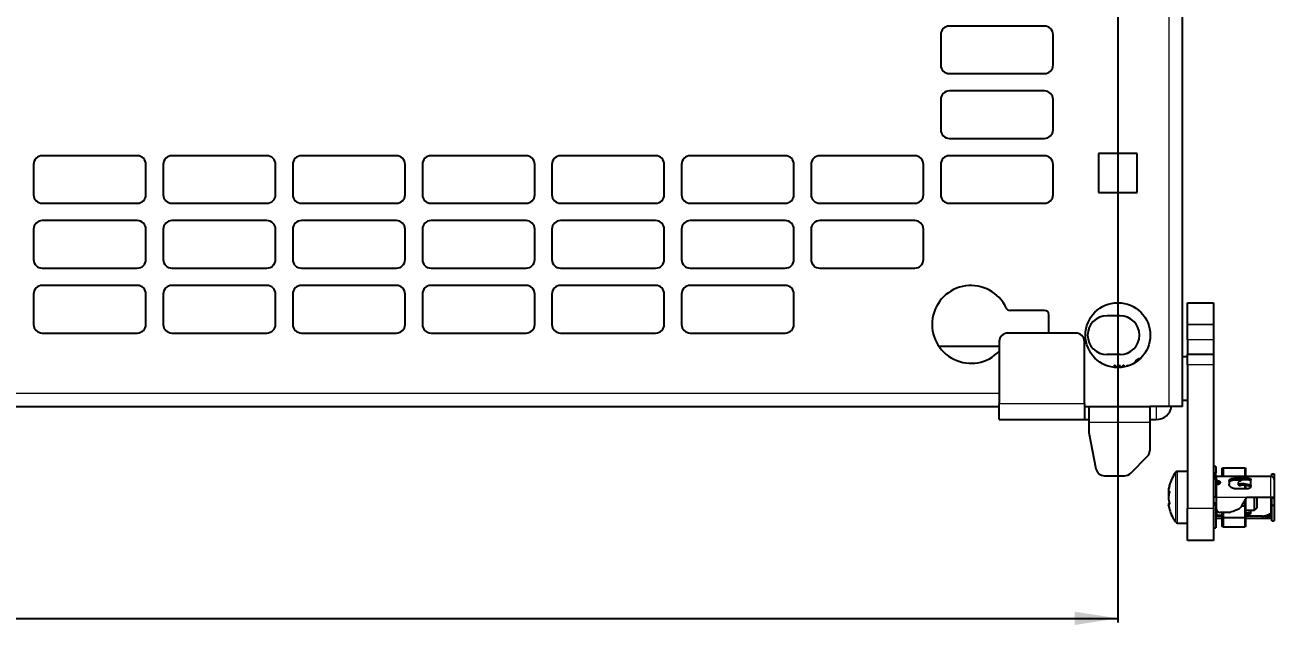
# Model space of a CAD drawing. Header units: millimetres. Extents: x -764 to 1099, y 554 to 2003.
# Drawn here: x -240.7 to 48.4, y 713.3 to 852.1 of the extents above; entities that cross this region are included whole.
import ezdxf

# ---------------------------------------------------------------- set-up
doc = ezdxf.new("R2010")
doc.units = ezdxf.units.MM
doc.layers.add('FORMAT', color=7, linetype='Continuous')
doc.styles.add('SLDTEXTSTYLE0', font='TXT', dxfattribs={"width": 0.75})
doc.dimstyles.new('SLDDIMSTYLE0', dxfattribs={"dimtxt": 20, "dimasz": 10, "dimexe": 0, "dimexo": 0.0625, "dimgap": 5, "dimtad": 2, "dimdec": 1, "dimrnd": 1e-09, "dimzin": 12, "dimdsep": 46, "dimtxsty": 'SLDTEXTSTYLE0', "dimsah": 1, "dimcen": 0.09, "dimadec": 0, "dimazin": 3, "dimtfac": 1, "dimtofl": 0, "dimtmove": 0, "dimatfit": 3, "dimfxl": 0, "dimfrac": 2, "dimtolj": 1, "dimtzin": 12, "dimarcsym": 0})

# ---------------------------------------------------------------- blocks, each defined once
blk = doc.blocks.new('_D_4')
at = {"layer": 'FORMAT'}
for p, q in [((-643.72, 1305.3), (-643.72, 713.81)), ((12.28, 1305.3), (12.28, 713.81)), ((-643.72, 714.81), (12.28, 714.81))]:
    blk.add_line(p, q, dxfattribs=at)
for points in [[(-643.72, 714.81), (-633.72, 713.27), (-633.72, 716.35)], [(12.28, 714.81), (2.28, 716.35), (2.28, 713.27)]]:
    blk.add_solid(points, dxfattribs=at)
at = {"layer": 'FORMAT', "insert": (-337.88, 740.59), "char_height": 20, "attachment_point": 1, "style": 'SLDTEXTSTYLE0'}
blk.add_mtext('656', dxfattribs=at)

msp = doc.modelspace()

# ---------------------------------------------------------------- linework, layer by layer
at = {"color": 8, "linetype": 'Continuous', "lineweight": 18}
for p, q in [((24.18, 763.81), (24.18, 1846.81)), ((34.43, 782.81), (28.43, 782.81)), ((28.43, 782.8), (34.43, 782.8)), ((34.43, 779.27), (28.43, 779.27)), ((34.43, 773.42), (28.43, 773.42)), ((-615.77, 766.9), (-15.17, 766.9)), ((4.53, 764.41), (-15.17, 764.41)), ((21.18, 763.81), (21.18, 760.81)), ((5.53, 760.21), (19.68, 760.21)), ((25.67, 737.04), (25.67, 748.58)), ((26.11, 736.81), (26.11, 748.81)), ((35.13, 747.66), (35.13, 746.66)), ((35.38, 746.26), (35.38, 746.66)), ((39.23, 747.2), (39.23, 746.75)), ((42.53, 746.75), (42.53, 747.2)), ((47.73, 742.81), (47.73, 747.66)), ((35.13, 745.76), (35.13, 742.81)), ((28.43, 740.31), (34.43, 740.31)), ((35.13, 742.81), (42.13, 742.81)), ((47.73, 738.87), (47.73, 742.81)), ((35.13, 739.36), (35.13, 738.46))]:
    msp.add_line(p, q, dxfattribs=at)
at = {"color": 7, "linetype": 'Continuous', "lineweight": 25}
for p, q in [((27.28, 763.81), (27.28, 1846.81)), ((-4.72, 851.81), (-26.72, 851.81)), ((-28.72, 849.81), (-28.72, 842.81)), ((-2.72, 842.81), (-2.72, 849.81)), ((-26.72, 840.81), (-4.72, 840.81)), ((-4.72, 836.81), (-26.72, 836.81)), ((-28.72, 834.81), (-28.72, 827.81)), ((-2.72, 827.81), (-2.72, 834.81)), ((-26.72, 825.81), (-4.72, 825.81)), ((-214.72, 821.81), (-236.72, 821.81)), ((-184.72, 821.81), (-206.72, 821.81)), ((-154.72, 821.81), (-176.72, 821.81)), ((-124.72, 821.81), (-146.72, 821.81)), ((-94.72, 821.81), (-116.72, 821.81)), ((-64.72, 821.81), (-86.72, 821.81)), ((-34.72, 821.81), (-56.72, 821.81)), ((-4.72, 821.81), (-26.72, 821.81)), ((7.78, 822.31), (7.78, 813.31)), ((16.78, 822.31), (7.78, 822.31)), ((16.78, 813.31), (16.78, 822.31)), ((-238.72, 819.81), (-238.72, 812.81)), ((-212.72, 812.81), (-212.72, 819.81)), ((-208.72, 819.81), (-208.72, 812.81)), ((-182.72, 812.81), (-182.72, 819.81)), ((-178.72, 819.81), (-178.72, 812.81)), ((-152.72, 812.81), (-152.72, 819.81)), ((-148.72, 819.81), (-148.72, 812.81)), ((-122.72, 812.81), (-122.72, 819.81)), ((-118.72, 819.81), (-118.72, 812.81)), ((-92.72, 812.81), (-92.72, 819.81)), ((-88.72, 819.81), (-88.72, 812.81)), ((-62.72, 812.81), (-62.72, 819.81)), ((-58.72, 819.81), (-58.72, 812.81)), ((-32.72, 812.81), (-32.72, 819.81)), ((-28.72, 819.81), (-28.72, 812.81)), ((-2.72, 812.81), (-2.72, 819.81)), ((7.78, 813.31), (16.78, 813.31)), ((-236.72, 810.81), (-214.72, 810.81)), ((-206.72, 810.81), (-184.72, 810.81)), ((-176.72, 810.81), (-154.72, 810.81)), ((-146.72, 810.81), (-124.72, 810.81)), ((-116.72, 810.81), (-94.72, 810.81)), ((-86.72, 810.81), (-64.72, 810.81)), ((-56.72, 810.81), (-34.72, 810.81)), ((-26.72, 810.81), (-4.72, 810.81)), ((-214.72, 806.81), (-236.72, 806.81)), ((-184.72, 806.81), (-206.72, 806.81)), ((-154.72, 806.81), (-176.72, 806.81)), ((-124.72, 806.81), (-146.72, 806.81)), ((-94.72, 806.81), (-116.72, 806.81)), ((-64.72, 806.81), (-86.72, 806.81)), ((-34.72, 806.81), (-56.72, 806.81)), ((-238.72, 804.81), (-238.72, 797.81)), ((-212.72, 797.81), (-212.72, 804.81)), ((-208.72, 804.81), (-208.72, 797.81)), ((-182.72, 797.81), (-182.72, 804.81)), ((-178.72, 804.81), (-178.72, 797.81)), ((-152.72, 797.81), (-152.72, 804.81)), ((-148.72, 804.81), (-148.72, 797.81)), ((-122.72, 797.81), (-122.72, 804.81)), ((-118.72, 804.81), (-118.72, 797.81)), ((-92.72, 797.81), (-92.72, 804.81)), ((-88.72, 804.81), (-88.72, 797.81)), ((-62.72, 797.81), (-62.72, 804.81)), ((-58.72, 804.81), (-58.72, 797.81)), ((-32.72, 797.81), (-32.72, 804.81)), ((-236.72, 795.81), (-214.72, 795.81)), ((-206.72, 795.81), (-184.72, 795.81)), ((-176.72, 795.81), (-154.72, 795.81)), ((-146.72, 795.81), (-124.72, 795.81)), ((-116.72, 795.81), (-94.72, 795.81)), ((-86.72, 795.81), (-64.72, 795.81)), ((-56.72, 795.81), (-34.72, 795.81)), ((-238.72, 789.81), (-238.72, 782.81)), ((-214.72, 791.81), (-236.72, 791.81)), ((-212.72, 782.81), (-212.72, 789.81)), ((-208.72, 789.81), (-208.72, 782.81)), ((-184.72, 791.81), (-206.72, 791.81)), ((-182.72, 782.81), (-182.72, 789.81)), ((-178.72, 789.81), (-178.72, 782.81)), ((-154.72, 791.81), (-176.72, 791.81)), ((-152.72, 782.81), (-152.72, 789.81)), ((-148.72, 789.81), (-148.72, 782.81)), ((-124.72, 791.81), (-146.72, 791.81)), ((-122.72, 782.81), (-122.72, 789.81)), ((-118.72, 789.81), (-118.72, 782.81)), ((-94.72, 791.81), (-116.72, 791.81)), ((-92.72, 782.81), (-92.72, 789.81)), ((-88.72, 789.81), (-88.72, 782.81)), ((-64.72, 791.81), (-86.72, 791.81)), ((-62.72, 782.81), (-62.72, 789.81)), ((28.43, 787.81), (34.43, 787.81)), ((28.43, 782.81), (28.43, 787.81)), ((34.43, 787.81), (34.43, 782.81)), ((-4.72, 786.05), (-12.67, 786.05)), ((-3.72, 780.81), (-3.72, 785.05)), ((12.78, 784.81), (9.78, 784.81)), ((-236.72, 780.81), (-214.72, 780.81)), ((-206.72, 780.81), (-184.72, 780.81)), ((-176.72, 780.81), (-154.72, 780.81)), ((-146.72, 780.81), (-124.72, 780.81)), ((-116.72, 780.81), (-94.72, 780.81)), ((-86.72, 780.81), (-64.72, 780.81)), ((2.53, 780.81), (-13.17, 780.81)), ((28.43, 782.81), (28.43, 782.8)), ((28.43, 779.27), (28.43, 782.8)), ((34.43, 782.81), (34.43, 782.8)), ((34.43, 782.8), (34.43, 779.27)), ((-15.17, 778.81), (-15.17, 764.41)), ((4.53, 764.41), (4.53, 778.81)), ((28.43, 779.27), (28.43, 775.92)), ((34.43, 779.27), (34.43, 775.92)), ((-29.2, 777.8), (-15.17, 777.8)), ((12.78, 775.81), (9.78, 775.81)), ((28.43, 775.31), (27.28, 775.31)), ((28.43, 775.92), (34.43, 775.92)), ((28.43, 773.42), (28.43, 775.92)), ((34.43, 775.92), (34.43, 773.42)), ((11.53, 773.31), (11.28, 773.06)), ((11.28, 773.06), (11.28, 772.87)), ((11.65, 773.31), (11.53, 773.31)), ((11.53, 773.31), (11.53, 772.85)), ((12, 772.81), (11.65, 773.31)), ((11.65, 773.31), (11.65, 772.83)), ((12.51, 773.31), (12.16, 772.81)), ((12.65, 773.31), (12.51, 773.31)), ((12.51, 773.31), (12.51, 772.81)), ((12.98, 772.84), (12.65, 773.31)), ((12.65, 773.31), (12.65, 772.82)), ((13.51, 773.31), (13.2, 772.86)), ((13.65, 773.31), (13.51, 773.31)), ((13.51, 773.31), (13.51, 772.91)), ((13.88, 772.98), (13.65, 773.31)), ((13.65, 773.31), (13.65, 772.93)), ((14.51, 773.31), (14.37, 773.1)), ((14.65, 773.31), (14.51, 773.31)), ((14.51, 773.31), (14.51, 773.15)), ((14.72, 773.21), (14.65, 773.31)), ((14.65, 773.31), (14.65, 773.19)), ((17.15, 774.81), (16.28, 774.31)), ((16.28, 774.31), (16.28, 773.96)), ((17.38, 774.81), (17.15, 774.81)), ((17.15, 774.81), (17.15, 774.6)), ((28.43, 773.42), (28.43, 740.31)), ((34.43, 773.42), (34.43, 740.31)), ((-615.77, 763.8), (-15.17, 763.8)), ((-15.17, 760.81), (-15.17, 764.41)), ((4.53, 764.41), (4.53, 760.81)), ((4.53, 763.81), (5.53, 763.81)), ((5.53, 763.81), (5.53, 760.21)), ((5.53, 763.81), (19.68, 763.81)), ((24.18, 763.81), (19.68, 763.81)), ((19.68, 763.81), (19.68, 760.21)), ((27.28, 763.81), (24.18, 763.81)), ((27.28, 765.31), (28.43, 765.31)), ((-15.17, 760.81), (4.53, 760.81)), ((4.53, 760.81), (5.53, 760.81)), ((19.68, 760.81), (21.18, 760.81)), ((5.53, 760.21), (5.53, 757.81)), ((5.53, 757.81), (7.21, 749.42)), ((19.68, 760.21), (19.68, 753.64)), ((15.27, 748.39), (19.1, 752.22)), ((34.93, 749.91), (34.43, 749.91)), ((34.93, 749.91), (34.93, 748.44)), ((36.43, 749.52), (36.63, 749.65)), ((36.43, 747.66), (36.43, 749.52)), ((36.63, 749.65), (36.63, 747.66)), ((36.63, 749.65), (41.72, 749.65)), ((41.72, 747.66), (41.72, 749.65)), ((41.72, 749.65), (41.83, 749.42)), ((41.83, 749.42), (41.83, 747.66)), ((9.17, 747.81), (13.85, 747.81)), ((28.43, 748.81), (26.11, 748.81)), ((34.43, 748.44), (34.93, 748.44)), ((34.43, 747.13), (34.93, 747.13)), ((34.93, 747.13), (34.93, 748.44)), ((34.93, 747.13), (34.93, 742.81)), ((35.13, 747.66), (45.73, 747.66)), ((35.38, 746.66), (35.13, 746.66)), ((35.38, 746.26), (35.13, 746.26)), ((35.23, 745.76), (35.23, 746.26)), ((35.93, 746.3), (35.93, 746.18)), ((38.03, 746.56), (38.03, 745.88)), ((39.23, 747.2), (42.53, 747.2)), ((40.95, 746.75), (39.23, 746.75)), ((40.1, 746), (40.1, 746.03)), ((43.03, 746.97), (43.03, 746.76)), ((43.03, 745.62), (43.03, 746.76)), ((45.73, 747.66), (47.73, 747.66)), ((47.93, 748.24), (48.43, 748.24)), ((47.93, 747.63), (47.93, 748.24)), ((48.43, 748.24), (48.43, 746.96)), ((48.43, 746.96), (48.43, 742.81)), ((35.23, 745.81), (34.97, 745.81)), ((35.38, 745.76), (35.13, 745.76)), ((39.23, 744.86), (42.53, 744.86)), ((40.15, 745.86), (40.38, 745.57)), ((41.72, 744.86), (41.72, 745.63)), ((41.83, 745.58), (41.83, 744.86)), ((43.03, 745.62), (43.03, 745.3)), ((24.22, 741.28), (24.07, 741.28)), ((28.43, 732.81), (28.43, 740.31)), ((34.93, 742.81), (34.43, 742.81)), ((34.43, 741.5), (34.93, 741.5)), ((34.93, 740.97), (34.43, 740.97)), ((34.43, 740.31), (34.43, 732.81)), ((34.93, 742.81), (35.13, 742.81)), ((34.93, 741.5), (34.93, 740.97)), ((34.93, 741.36), (35.13, 741.36)), ((34.93, 740.97), (34.93, 735.71)), ((35.13, 740.06), (35.13, 742.81)), ((40.98, 740.81), (42.13, 742.81)), ((40.98, 740.81), (41.72, 740.81)), ((41.72, 740.81), (41.72, 742.09)), ((41.72, 738.11), (41.72, 740.81)), ((41.83, 740.81), (41.72, 740.81)), ((41.83, 742.29), (41.83, 740.81)), ((41.83, 740.81), (41.83, 738.14)), ((42.13, 742.81), (47.73, 742.81)), ((43.93, 742.67), (43.93, 742.81)), ((43.93, 739.81), (43.93, 742.67)), ((43.93, 739.81), (44.43, 740.31)), ((44.43, 742.81), (44.43, 740.31)), ((47.73, 742.81), (48.43, 742.81)), ((47.93, 742.68), (47.93, 742.81)), ((47.93, 742.68), (48.43, 742.68)), ((47.93, 740.98), (47.93, 742.68)), ((47.93, 740.98), (48.43, 740.98)), ((47.93, 737.38), (47.93, 740.98)), ((48.43, 742.81), (48.43, 742.68)), ((48.43, 742.68), (48.43, 740.98)), ((48.43, 740.98), (48.43, 737.38)), ((34.93, 739.81), (35.18, 739.81)), ((35.23, 739.36), (35.13, 739.36)), ((36.43, 738.46), (35.13, 738.46)), ((35.13, 737.96), (36.43, 737.96)), ((35.23, 738.66), (35.23, 739.68)), ((35.23, 738.66), (36.43, 738.66)), ((38.03, 739.31), (35.88, 739.31)), ((36.43, 738.13), (36.43, 739.31)), ((36.43, 736.09), (36.43, 738.13)), ((36.63, 738.11), (36.43, 738.13)), ((36.63, 739.31), (36.63, 738.11)), ((36.63, 738.11), (36.63, 735.96)), ((36.63, 738.11), (41.72, 738.11)), ((41.83, 738.14), (41.72, 738.11)), ((41.72, 735.96), (41.72, 738.11)), ((41.83, 739.81), (43.93, 739.81)), ((43.03, 739.27), (41.83, 739.15)), ((42.53, 738.87), (41.83, 738.87)), ((45.73, 738.46), (41.83, 738.46)), ((41.83, 738.14), (41.83, 736.19)), ((41.83, 737.96), (45.73, 737.96)), ((43.03, 739.27), (43.03, 739.81)), ((43.03, 739.1), (43.03, 739.27)), ((45.73, 738.46), (45.73, 737.96)), ((45.73, 737.96), (47.73, 737.96)), ((47.23, 738.87), (47.23, 738.41)), ((47.73, 738.87), (47.23, 738.87)), ((47.23, 738.41), (47.73, 738.41)), ((47.73, 738.41), (47.73, 738.87)), ((47.93, 737.38), (48.43, 737.38)), ((26.11, 736.81), (28.43, 736.81)), ((34.43, 735.71), (34.93, 735.71)), ((36.63, 735.96), (36.43, 736.09)), ((36.63, 735.96), (41.72, 735.96)), ((41.83, 736.19), (41.72, 735.96)), ((34.43, 732.81), (28.43, 732.81))]:
    msp.add_line(p, q, dxfattribs=at)
at = {"color": 7, "linetype": 'Continuous', "lineweight": 25, "flags": 128}
for points in [[(34.93, 746.28), (35, 746.27), (35.13, 746.26)], [(24.2, 745.49), (24.13, 745.24), (24.02, 744.73)], [(34.93, 745.88), (34.94, 745.86), (34.95, 745.84), (34.97, 745.81), (34.99, 745.8), (35.02, 745.78), (35.06, 745.77), (35.09, 745.76), (35.13, 745.76)], [(35.23, 745.93), (35.19, 745.84), (35.18, 745.81)], [(24.02, 740.89), (24.13, 740.38), (24.24, 739.99)], [(34.93, 739.33), (35, 739.35), (35.13, 739.36)], [(34.93, 738.43), (35, 738.44), (35.13, 738.46)], [(47.73, 737.96), (47.87, 737.97), (47.93, 737.99)]]:
    msp.add_lwpolyline(points, dxfattribs=at)
at = {"color": 7, "linetype": 'Continuous', "lineweight": 25}
msp.add_circle((12.28, 780.31), 7.5, dxfattribs=at)
for centre, radius, start, end in [((-26.72, 849.81), 2, 90, 180), ((-4.72, 849.81), 2, 0, 90), ((-26.72, 842.81), 2, 180, 270), ((-4.72, 842.81), 2, 270, 0), ((-26.72, 834.81), 2, 90, 180), ((-4.72, 834.81), 2, 0, 90), ((-26.72, 827.81), 2, 180, 270), ((-4.72, 827.81), 2, 270, 0), ((-236.72, 819.81), 2, 90, 180), ((-214.72, 819.81), 2, 0, 90), ((-206.72, 819.81), 2, 90, 180), ((-184.72, 819.81), 2, 0, 90), ((-176.72, 819.81), 2, 90, 180), ((-154.72, 819.81), 2, 0, 90), ((-146.72, 819.81), 2, 90, 180), ((-124.72, 819.81), 2, 0, 90), ((-116.72, 819.81), 2, 90, 180), ((-94.72, 819.81), 2, 0, 90), ((-86.72, 819.81), 2, 90, 180), ((-64.72, 819.81), 2, 0, 90), ((-56.72, 819.81), 2, 90, 180), ((-34.72, 819.81), 2, 0, 90), ((-26.72, 819.81), 2, 90, 180), ((-4.72, 819.81), 2, 0, 90), ((-236.72, 812.81), 2, 180, 270), ((-214.72, 812.81), 2, 270, 0), ((-206.72, 812.81), 2, 180, 270), ((-184.72, 812.81), 2, 270, 0), ((-176.72, 812.81), 2, 180, 270), ((-154.72, 812.81), 2, 270, 0), ((-146.72, 812.81), 2, 180, 270), ((-124.72, 812.81), 2, 270, 0), ((-116.72, 812.81), 2, 180, 270), ((-94.72, 812.81), 2, 270, 0), ((-86.72, 812.81), 2, 180, 270), ((-64.72, 812.81), 2, 270, 0), ((-56.72, 812.81), 2, 180, 270), ((-34.72, 812.81), 2, 270, 0), ((-26.72, 812.81), 2, 180, 270), ((-4.72, 812.81), 2, 270, 0), ((-236.72, 804.81), 2, 90, 180), ((-214.72, 804.81), 2, 0, 90), ((-206.72, 804.81), 2, 90, 180), ((-184.72, 804.81), 2, 0, 90), ((-176.72, 804.81), 2, 90, 180), ((-154.72, 804.81), 2, 0, 90), ((-146.72, 804.81), 2, 90, 180), ((-124.72, 804.81), 2, 0, 90), ((-116.72, 804.81), 2, 90, 180), ((-94.72, 804.81), 2, 0, 90), ((-86.72, 804.81), 2, 90, 180), ((-64.72, 804.81), 2, 0, 90), ((-56.72, 804.81), 2, 90, 180), ((-34.72, 804.81), 2, 0, 90), ((-236.72, 797.81), 2, 180, 270), ((-214.72, 797.81), 2, 270, 0), ((-206.72, 797.81), 2, 180, 270), ((-184.72, 797.81), 2, 270, 0), ((-176.72, 797.81), 2, 180, 270), ((-154.72, 797.81), 2, 270, 0), ((-146.72, 797.81), 2, 180, 270), ((-124.72, 797.81), 2, 270, 0), ((-116.72, 797.81), 2, 180, 270), ((-94.72, 797.81), 2, 270, 0), ((-86.72, 797.81), 2, 180, 270), ((-64.72, 797.81), 2, 270, 0), ((-56.72, 797.81), 2, 180, 270), ((-34.72, 797.81), 2, 270, 0), ((-236.72, 789.81), 2, 90, 180), ((-214.72, 789.81), 2, 0, 90), ((-206.72, 789.81), 2, 90, 180), ((-184.72, 789.81), 2, 0, 90), ((-176.72, 789.81), 2, 90, 180), ((-154.72, 789.81), 2, 0, 90), ((-146.72, 789.81), 2, 90, 180), ((-124.72, 789.81), 2, 0, 90), ((-116.72, 789.81), 2, 90, 180), ((-94.72, 789.81), 2, 0, 90), ((-86.72, 789.81), 2, 90, 180), ((-64.72, 789.81), 2, 0, 90), ((-21.72, 782.8), 9, 25.1507, 316.7004), ((-12.67, 787.05), 1, 205.1507, 270), ((-4.72, 785.05), 1, 0, 90), ((9.78, 780.31), 4.5, 90, 270), ((12.78, 780.31), 4.5, 270, 90), ((-236.72, 782.81), 2, 180, 270), ((-214.72, 782.81), 2, 270, 0), ((-206.72, 782.81), 2, 180, 270), ((-184.72, 782.81), 2, 270, 0), ((-176.72, 782.81), 2, 180, 270), ((-154.72, 782.81), 2, 270, 0), ((-146.72, 782.81), 2, 180, 270), ((-124.72, 782.81), 2, 270, 0), ((-116.72, 782.81), 2, 180, 270), ((-94.72, 782.81), 2, 270, 0), ((-86.72, 782.81), 2, 180, 270), ((-64.72, 782.81), 2, 270, 0), ((-13.17, 778.81), 2, 90, 180), ((2.53, 778.81), 2, 0, 90), ((21.18, 764.41), 3.6, 270, 350.4059), ((17.68, 753.64), 2, 315, 360), ((9.17, 749.81), 2, 191.3099, 270), ((13.85, 749.81), 2, 270, 315), ((33.83, 742.81), 10, 144.7485, 164.4243), ((26.11, 748.27), 0.54, 90, 144.7485), ((35.13, 747.86), 0.2, 180, 270), ((35.11, 746.84), 0.183, 187.3339, 275.8124), ((47.73, 746.96), 0.7, 360, 90), ((33.83, 742.81), 10, 196.3891, 215.2515), ((35.03, 739.73), 0.0996, 125.5332, 176.0721), ((35.13, 737.76), 0.2, 90, 180), ((35.88, 740.06), 0.75, 180, 270), ((38.03, 740.06), 0.75, 270, 285.0484), ((47.73, 738.66), 0.2, 270, 360), ((26.11, 737.35), 0.54, 215.2515, 270)]:
    msp.add_arc(centre, radius, start, end, dxfattribs=at)
for points, knots in [([(35.38, 746.66), (35.44, 746.65), (35.57, 746.64), (35.73, 746.59), (35.86, 746.5), (35.92, 746.39), (35.93, 746.32), (35.93, 746.3)], [0, 0, 0, 0, 0.214393, 0.428789, 0.643061, 0.856854, 1, 1, 1, 1]), ([(35.89, 746.03), (35.87, 746.07), (35.82, 746.14), (35.68, 746.21), (35.53, 746.25), (35.42, 746.26), (35.38, 746.26)], [0, 0, 0, 0, 0.252501, 0.531568, 0.811143, 1, 1, 1, 1]), ([(35.93, 746.18), (35.93, 746.13), (35.91, 746.04), (35.82, 745.92), (35.68, 745.82), (35.53, 745.77), (35.42, 745.76), (35.38, 745.76)], [0, 0, 0, 0, 0.214305, 0.42865, 0.642279, 0.856223, 1, 1, 1, 1]), ([(38.03, 746.56), (38.04, 746.64), (38.07, 746.81), (38.27, 747), (38.57, 747.13), (38.91, 747.19), (39.14, 747.2), (39.23, 747.2)], [0, 0, 0, 0, 0.212833, 0.42585, 0.635542, 0.846587, 1, 1, 1, 1]), ([(39.23, 746.75), (39.1, 746.74), (38.83, 746.73), (38.47, 746.64), (38.2, 746.49), (38.05, 746.3), (38.04, 746.15), (38.03, 746.09)], [0, 0, 0, 0, 0.2128745, 0.4257668, 0.6379374, 0.8473525, 1, 1, 1, 1]), ([(40.51, 746.54), (40.46, 746.51), (40.36, 746.46), (40.24, 746.34), (40.15, 746.21), (40.11, 746.1), (40.11, 746.05), (40.1, 746.03)], [0, 0, 0, 0, 0.225867, 0.451734, 0.677598, 0.903479, 1, 1, 1, 1]), ([(43.03, 746.76), (42.53, 746.82), (41.86, 746.9), (40.97, 746.8), (40.66, 746.63), (40.51, 746.54)], [0, 0, 0, 0, 0.587693, 0.790818, 1, 1, 1, 1]), ([(42.53, 747.2), (42.59, 747.2), (42.7, 747.2), (42.85, 747.16), (42.96, 747.1), (43.02, 747.03), (43.03, 746.99), (43.03, 746.97)], [0, 0, 0, 0, 0.2144453, 0.4288931, 0.6432387, 0.8571881, 1, 1, 1, 1]), ([(24.2, 745.5), (24.21, 745.52), (24.22, 745.56), (24.23, 745.59), (24.23, 745.6), (24.23, 745.6), (24.23, 745.6), (24.22, 745.56), (24.16, 745.34), (24.07, 744.95), (24.01, 744.5), (24.01, 744.25), (24.07, 744.18), (24.14, 744.19), (24.2, 744.17), (24.22, 744.15), (24.23, 744.12), (24.23, 744.1), (24.23, 744.07), (24.22, 744.01), (24.18, 743.84), (24.1, 743.55), (24.03, 743.16), (24, 742.75), (24.03, 742.25), (24.11, 741.85), (24.19, 741.53), (24.22, 741.41), (24.23, 741.34), (24.23, 741.31), (24.23, 741.29), (24.23, 741.27), (24.21, 741.24), (24.13, 741.25), (24.04, 741.31), (24, 741.21), (24.02, 740.91), (24.09, 740.54), (24.17, 740.25), (24.19, 740.14), (24.21, 740.08), (24.23, 740.03), (24.23, 740.01), (24.23, 740.01), (24.23, 740.01)], [0, 0, 0, 0, 0.010728, 0.015224, 0.018112, 0.020571, 0.023024, 0.027377, 0.040819, 0.103498, 0.166695, 0.204011, 0.256335, 0.314494, 0.327735, 0.341099, 0.344105, 0.346621, 0.34914, 0.352978, 0.363553, 0.410702, 0.470972, 0.507237, 0.543762, 0.627026, 0.651816, 0.664256, 0.66927, 0.671997, 0.674747, 0.677852, 0.683424, 0.704689, 0.788652, 0.828321, 0.868497, 0.946466, 0.965714, 0.977954, 0.986009, 0.994111, 0.997345, 1, 1, 1, 1]), ([(24.02, 744.72), (24.01, 744.7), (24, 744.65), (24.01, 744.67), (24.01, 744.67)], [0, 0, 0, 0, 0.65651, 1, 1, 1, 1]), ([(24.09, 744.34), (24.09, 744.32), (24.04, 744.12), (24.01, 743.78), (24, 743.39), (24.03, 743.25), (24.05, 743.18)], [0, 0, 0, 0, 0.033732, 0.504544, 0.782538, 1, 1, 1, 1]), ([(39.23, 744.86), (39.1, 744.87), (38.83, 744.89), (38.47, 745.08), (38.2, 745.34), (38.05, 745.63), (38.04, 745.81), (38.03, 745.88)], [0, 0, 0, 0, 0.213238, 0.42649, 0.63916, 0.849598, 1, 1, 1, 1]), ([(40.1, 746), (40.11, 745.96), (40.12, 745.89), (40.19, 745.81), (40.31, 745.77), (40.42, 745.78), (40.49, 745.8), (40.51, 745.81)], [0, 0, 0, 0, 0.225883, 0.451767, 0.67765, 0.903524, 1, 1, 1, 1]), ([(40.39, 745.57), (40.39, 745.56), (40.41, 745.54), (40.42, 745.53), (40.42, 745.52)], [0, 0, 0, 0, 0.872289, 1, 1, 1, 1]), ([(40.76, 745.5), (40.71, 745.49), (40.61, 745.46), (40.5, 745.48), (40.44, 745.51), (40.42, 745.52)], [0, 0, 0, 0, 0.369126, 0.738256, 1, 1, 1, 1]), ([(43.03, 745.62), (42.53, 745.73), (41.86, 745.88), (40.97, 745.99), (40.66, 745.87), (40.51, 745.81)], [0, 0, 0, 0, 0.587693, 0.790818, 1, 1, 1, 1]), ([(43.03, 745.33), (42.6, 745.43), (42.01, 745.57), (41.2, 745.68), (40.91, 745.56), (40.76, 745.5)], [0, 0, 0, 0, 0.56666, 0.780905, 1, 1, 1, 1]), ([(43.03, 745.3), (43.03, 745.25), (43.02, 745.15), (42.93, 745.02), (42.8, 744.92), (42.66, 744.87), (42.57, 744.86), (42.53, 744.86)], [0, 0, 0, 0, 0.214373, 0.428779, 0.642592, 0.856666, 1, 1, 1, 1]), ([(24.02, 740.89), (24.01, 740.91), (24, 740.96), (24.01, 740.95), (24.01, 740.94)], [0, 0, 0, 0, 0.429774, 1, 1, 1, 1]), ([(34.93, 741.09), (34.93, 741.1), (34.94, 741.12), (34.95, 741.15), (34.99, 741.17), (35.06, 741.16), (35.11, 741.16), (35.13, 741.15)], [0, 0, 0, 0, 0.195302, 0.377541, 0.538909, 0.761383, 1, 1, 1, 1]), ([(40.98, 740.81), (40.81, 740.59), (40.46, 740.15), (39.48, 739.68), (38.71, 739.47), (38.23, 739.33)], [0, 0, 0, 0, 0.2540266, 0.5265912, 1, 1, 1, 1]), ([(34.93, 740.03), (34.93, 740.04), (34.94, 740.06), (34.95, 740.09), (34.99, 740.12), (35.07, 740.13), (35.12, 740.14), (35.15, 740.14)], [0, 0, 0, 0, 0.187462, 0.362386, 0.517277, 0.750642, 1, 1, 1, 1]), ([(43.03, 739.1), (43.03, 739.07), (43.02, 739.02), (42.93, 738.95), (42.8, 738.89), (42.66, 738.87), (42.57, 738.87), (42.53, 738.87)], [0, 0, 0, 0, 0.214295, 0.42863, 0.64223, 0.856153, 1, 1, 1, 1]), ([(45.73, 738.46), (46.01, 738.48), (46.51, 738.53), (47.01, 738.76), (47.23, 738.87)], [0, 0, 0, 0, 0.559868, 1, 1, 1, 1]), ([(45.73, 737.96), (46.01, 737.99), (46.51, 738.05), (47.01, 738.3), (47.23, 738.41)], [0, 0, 0, 0, 0.559911, 1, 1, 1, 1]), ([(47.73, 737.96), (47.73, 737.99), (47.73, 738.05), (47.73, 738.3), (47.73, 738.41)], [0, 0, 0, 0, 0.559866, 1, 1, 1, 1])]:
    msp.add_open_spline(points, degree=3, knots=knots, dxfattribs=at)
at = {"color": 8, "linetype": 'Continuous', "lineweight": 18}
msp.add_open_spline([(40.51, 745.81), (40.55, 745.75), (40.62, 745.67), (40.7, 745.57), (40.74, 745.52), (40.76, 745.5)], degree=3, knots=[0, 0, 0, 0, 0.502362, 0.815418, 1, 1, 1, 1], dxfattribs=at)

# ---------------------------------------------------------------- dimensions: what is measured, and where the dimension line sits
at = {"layer": 'FORMAT'}
dim = msp.add_linear_dim(base=(12.28, 714.81), p1=(-643.72, 1305.31), p2=(12.28, 1305.31), angle=0, dimstyle='SLDDIMSTYLE0', dxfattribs=at)
dim.commit()
dim.dimension.update_dxf_attribs({"geometry": '_D_4', "text_midpoint": (-315.72, 714.81), "dimtype": 160})

doc.saveas('drawing.dxf')
